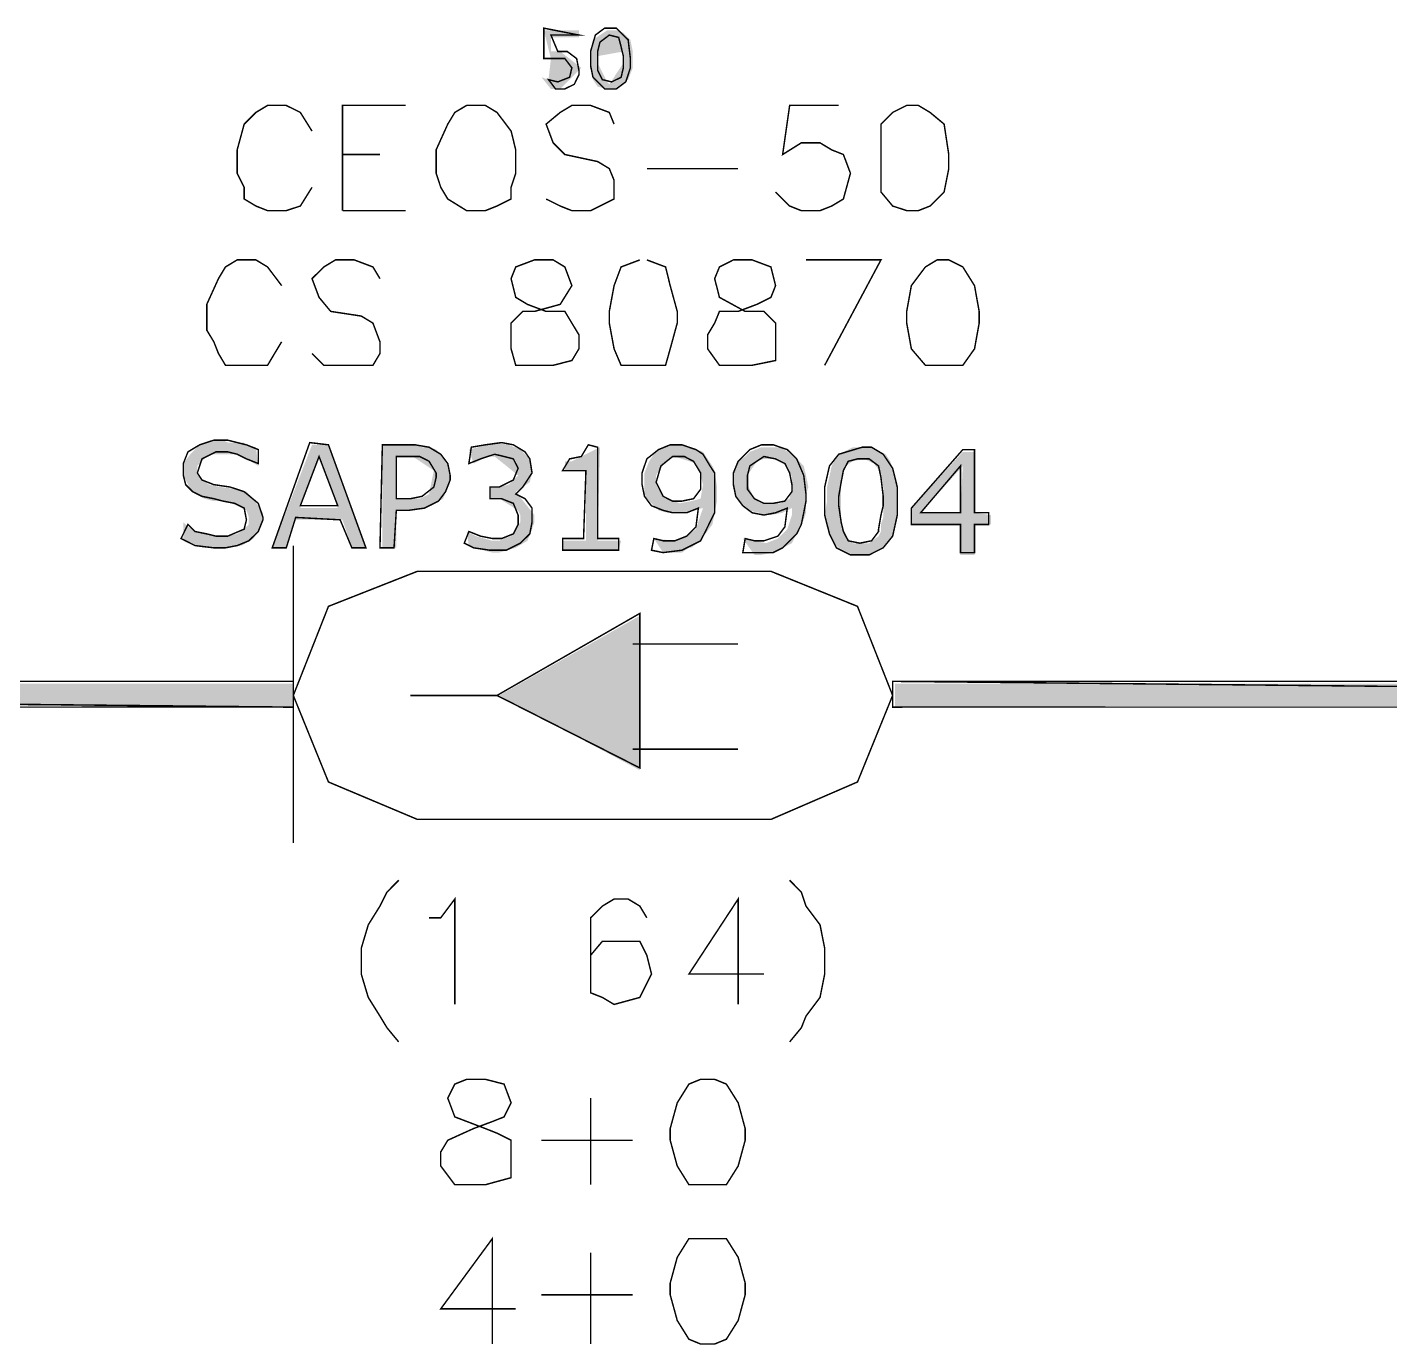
# Model space of a CAD drawing. Header units: millimetres. Extents: x 688550 to 690417, y 7458888 to 7459543.
# Drawn here: x 690000.51 to 690043.63, y 7459310.03 to 7459351.71 of the extents above; entities that cross this region are included whole.
import ezdxf

# ---------------------------------------------------------------- set-up
doc = ezdxf.new("R2010")
doc.units = ezdxf.units.MM
doc.header["$LTSCALE"] = 3
doc.header["$MEASUREMENT"] = 0
doc.layers.add('H', color=7, linetype='Continuous')
doc.layers.add('P', color=7, linetype='Continuous')

msp = doc.modelspace()

# ---------------------------------------------------------------- hatches: boundary and pattern name
at = {"layer": 'H', "linetype": 'Continuous'}
for points in [[(690017.233, 7459349.763), (690017.086, 7459349.763), (690016.787, 7459350.133), (690017.01, 7459350.057), (690017.086, 7459350.725), (690016.863, 7459351.615), (690017.972, 7459351.615), (690017.972, 7459351.393), (690017.086, 7459351.393), (690017.086, 7459350.948), (690017.38, 7459350.948), (690018.047, 7459350.431), (690017.38, 7459349.763), (690017.233, 7459349.763)], [(690018.862, 7459349.763), (690018.934, 7459349.91), (690019.379, 7459350.578), (690019.379, 7459350.801), (690019.379, 7459350.948), (690018.564, 7459350.801), (690018.564, 7459350.578), (690018.64, 7459350.431), (690018.862, 7459349.986), (690018.934, 7459349.91), (690018.862, 7459349.763), (690018.564, 7459349.835), (690018.417, 7459350.057), (690018.341, 7459350.431), (690018.341, 7459350.948), (690018.417, 7459351.317), (690018.862, 7459351.615), (690019.156, 7459351.615), (690019.379, 7459351.54), (690019.601, 7459351.317), (690019.677, 7459350.948), (690019.677, 7459350.431), (690019.53, 7459350.057), (690019.156, 7459349.763), (690018.862, 7459349.763)], [(690006.636, 7459335.244), (690006.489, 7459335.244), (690006.119, 7459335.244), (690005.897, 7459335.315), (690005.599, 7459335.391), (690005.452, 7459335.466), (690005.452, 7459336.059), (690005.599, 7459335.907), (690005.897, 7459335.76), (690006.195, 7459335.685), (690006.489, 7459335.613), (690006.859, 7459335.613), (690007.157, 7459335.685), (690007.379, 7459335.836), (690007.526, 7459335.983), (690007.526, 7459336.206), (690007.451, 7459336.428), (690007.157, 7459336.575), (690006.787, 7459336.722), (690006.418, 7459336.722), (690006.119, 7459336.798), (690005.821, 7459336.945), (690005.674, 7459337.096), (690005.452, 7459337.537), (690005.452, 7459337.911), (690005.674, 7459338.205), (690005.821, 7459338.352), (690005.972, 7459338.503), (690006.418, 7459338.65), (690006.712, 7459338.65), (690006.859, 7459338.574), (690007.157, 7459338.574), (690007.379, 7459338.574), (690007.451, 7459338.503), (690007.749, 7459338.427), (690007.825, 7459337.835), (690007.451, 7459338.058), (690007.304, 7459338.133), (690007.157, 7459338.205), (690006.859, 7459338.205), (690006.565, 7459338.205), (690006.266, 7459338.205), (690006.044, 7459337.982), (690005.897, 7459337.835), (690005.897, 7459337.613), (690005.972, 7459337.466), (690006.266, 7459337.243), (690006.636, 7459337.167), (690007.157, 7459337.096), (690007.451, 7459337.02), (690007.673, 7459336.798), (690007.972, 7459336.353), (690007.972, 7459336.059), (690007.896, 7459335.907), (690007.673, 7459335.538), (690007.304, 7459335.315), (690006.787, 7459335.244), (690006.636, 7459335.244)], [(690011.231, 7459335.244), (690010.786, 7459335.244), (690010.492, 7459336.13), (690010.34, 7459336.5), (690009.748, 7459338.133), (690009.156, 7459336.5), (690010.34, 7459336.5), (690010.492, 7459336.13), (690009.009, 7459336.13), (690008.711, 7459335.244), (690008.266, 7459335.244), (690009.526, 7459338.503), (690010.046, 7459338.503), (690011.231, 7459335.244)], [(690011.752, 7459335.244), (690011.752, 7459338.503), (690012.785, 7459338.503), (690013.007, 7459338.427), (690013.23, 7459338.427), (690013.453, 7459338.352), (690013.6, 7459338.205), (690013.751, 7459338.058), (690013.822, 7459337.911), (690013.898, 7459337.613), (690013.898, 7459337.466), (690013.822, 7459337.167), (690013.675, 7459336.798), (690013.306, 7459336.575), (690012.785, 7459336.428), (690012.193, 7459336.428), (690012.193, 7459336.798), (690012.713, 7459336.798), (690012.936, 7459336.798), (690013.23, 7459336.945), (690013.381, 7459337.688), (690012.713, 7459338.133), (690012.193, 7459338.133), (690012.193, 7459336.798), (690012.193, 7459336.428), (690012.193, 7459335.244), (690011.752, 7459335.244)], [(690015.233, 7459335.093), (690014.935, 7459335.168), (690014.713, 7459335.244), (690014.49, 7459335.315), (690014.419, 7459335.76), (690014.713, 7459335.613), (690015.233, 7459335.466), (690015.452, 7459335.466), (690015.603, 7459335.538), (690015.826, 7459335.613), (690016.12, 7459336.059), (690016.12, 7459336.281), (690016.048, 7459336.428), (690015.452, 7459336.798), (690015.158, 7459336.798), (690015.158, 7459337.167), (690015.452, 7459337.167), (690015.75, 7459337.243), (690016.048, 7459337.537), (690015.305, 7459338.133), (690015.082, 7459338.133), (690014.637, 7459337.911), (690014.49, 7459338.352), (690014.788, 7459338.427), (690015.305, 7459338.574), (690015.75, 7459338.503), (690016.12, 7459338.352), (690016.342, 7459338.133), (690016.489, 7459337.835), (690016.489, 7459337.613), (690016.418, 7459337.319), (690016.195, 7459337.167), (690015.973, 7459337.02), (690016.565, 7459336.281), (690016.565, 7459336.059), (690016.489, 7459335.836), (690016.342, 7459335.466), (690015.973, 7459335.244), (690015.452, 7459335.093), (690015.233, 7459335.093)], [(690019.232, 7459335.168), (690017.455, 7459335.168), (690017.455, 7459335.466), (690018.194, 7459335.466), (690018.194, 7459337.688), (690017.527, 7459337.688), (690017.527, 7459337.982), (690017.749, 7459337.982), (690018.194, 7459338.205), (690018.64, 7459338.427), (690018.564, 7459335.466), (690019.307, 7459335.466), (690019.232, 7459335.168)], [(690020.639, 7459335.093), (690020.345, 7459335.538), (690021.008, 7459335.466), (690021.382, 7459335.613), (690021.676, 7459335.836), (690021.823, 7459336.281), (690021.899, 7459336.5), (690021.823, 7459336.798), (690021.899, 7459337.243), (690021.823, 7459337.537), (690021.676, 7459337.911), (690021.008, 7459338.133), (690020.714, 7459337.982), (690020.416, 7459337.537), (690020.416, 7459337.243), (690020.492, 7459337.096), (690020.639, 7459336.873), (690021.008, 7459336.722), (690021.16, 7459336.651), (690021.529, 7459336.722), (690021.823, 7459336.798), (690021.899, 7459336.5), (690021.529, 7459336.428), (690021.382, 7459336.353), (690021.16, 7459336.353), (690021.008, 7459336.353), (690020.786, 7459336.353), (690020.492, 7459336.428), (690020.122, 7459336.798), (690020.047, 7459336.945), (690020.047, 7459337.167), (690020.047, 7459337.613), (690020.194, 7459337.982), (690020.345, 7459338.205), (690020.492, 7459338.352), (690020.937, 7459338.503), (690021.231, 7459338.503), (690021.529, 7459338.427), (690021.899, 7459338.28), (690022.046, 7459338.058), (690022.197, 7459337.835), (690022.268, 7459337.688), (690022.344, 7459337.167), (690022.344, 7459336.722), (690022.268, 7459336.353), (690022.197, 7459335.983), (690021.974, 7459335.685), (690021.823, 7459335.466), (690021.529, 7459335.244), (690021.454, 7459335.244), (690021.231, 7459335.093), (690020.861, 7459335.093), (690020.639, 7459335.093)], [(690023.528, 7459335.021), (690023.159, 7459335.538), (690023.898, 7459335.391), (690024.268, 7459335.538), (690024.419, 7459335.685), (690024.566, 7459335.836), (690024.713, 7459336.281), (690024.713, 7459336.5), (690024.641, 7459336.798), (690024.713, 7459337.167), (690024.713, 7459337.466), (690024.641, 7459337.688), (690024.566, 7459337.835), (690024.121, 7459338.058), (690023.827, 7459338.058), (690023.604, 7459337.982), (690023.306, 7459337.537), (690023.306, 7459337.243), (690023.381, 7459337.096), (690023.528, 7459336.798), (690023.604, 7459336.722), (690023.974, 7459336.651), (690024.049, 7459336.651), (690024.343, 7459336.651), (690024.641, 7459336.798), (690024.713, 7459336.5), (690024.419, 7459336.353), (690024.049, 7459336.281), (690023.827, 7459336.281), (690023.675, 7459336.353), (690023.306, 7459336.428), (690023.012, 7459336.722), (690022.861, 7459337.167), (690022.861, 7459337.537), (690023.012, 7459337.982), (690023.234, 7459338.133), (690023.381, 7459338.28), (690023.751, 7459338.427), (690024.121, 7459338.427), (690024.343, 7459338.427), (690024.713, 7459338.205), (690025.087, 7459337.835), (690025.158, 7459337.537), (690025.234, 7459337.167), (690025.158, 7459336.945), (690025.158, 7459336.722), (690025.158, 7459336.353), (690025.087, 7459336.13), (690025.011, 7459335.983), (690024.864, 7459335.685), (690024.788, 7459335.538), (690024.713, 7459335.391), (690024.419, 7459335.244), (690024.268, 7459335.168), (690024.121, 7459335.093), (690023.751, 7459335.021), (690023.528, 7459335.021)], [(690027.157, 7459335.021), (690026.935, 7459335.021), (690026.788, 7459335.391), (690027.01, 7459335.391), (690027.157, 7459335.391), (690027.455, 7459335.613), (690027.531, 7459335.76), (690027.531, 7459335.983), (690027.602, 7459336.206), (690027.602, 7459336.5), (690027.602, 7459336.722), (690027.602, 7459336.873), (690027.602, 7459337.167), (690027.531, 7459337.613), (690027.308, 7459337.911), (690027.01, 7459338.058), (690026.641, 7459337.982), (690026.418, 7459337.835), (690026.271, 7459337.466), (690026.271, 7459337.167), (690026.271, 7459336.873), (690026.271, 7459336.281), (690026.271, 7459336.059), (690026.342, 7459335.836), (690026.494, 7459335.538), (690026.641, 7459335.391), (690026.788, 7459335.391), (690026.935, 7459335.021), (690026.641, 7459335.021), (690026.195, 7459335.244), (690026.048, 7459335.391), (690025.901, 7459335.685), (690025.75, 7459336.281), (690025.826, 7459336.722), (690025.826, 7459337.167), (690025.973, 7459337.835), (690026.048, 7459337.982), (690026.195, 7459338.205), (690026.641, 7459338.427), (690027.233, 7459338.427), (690027.678, 7459338.205), (690027.825, 7459337.982), (690027.901, 7459337.76), (690028.048, 7459337.167), (690028.048, 7459336.722), (690028.048, 7459336.281), (690027.901, 7459335.613), (690027.754, 7459335.391), (690027.602, 7459335.244), (690027.157, 7459335.021)], [(690030.047, 7459335.021), (690030.047, 7459335.983), (690028.493, 7459335.983), (690028.493, 7459336.5), (690028.787, 7459336.353), (690030.047, 7459336.353), (690030.122, 7459337.835), (690028.787, 7459336.353), (690028.493, 7459336.5), (690030.122, 7459338.28), (690030.492, 7459338.28), (690030.492, 7459336.353), (690031.013, 7459336.281), (690031.013, 7459335.983), (690030.492, 7459335.983), (690030.492, 7459335.021), (690030.047, 7459335.021)], [(690019.9, 7459328.205), (690015.452, 7459330.573), (690019.9, 7459333.093), (690019.9, 7459328.205)], [(690008.933, 7459330.204), (689928.037, 7459330.947), (690008.933, 7459330.947), (690008.933, 7459330.204)], [(689928.037, 7459330.204), (689928.037, 7459330.947), (690008.933, 7459330.204), (689928.037, 7459330.204)], [(690108.872, 7459330.204), (690027.972, 7459330.947), (690108.872, 7459330.947), (690108.872, 7459330.204)], [(690027.972, 7459330.204), (690027.972, 7459330.947), (690108.872, 7459330.204), (690027.972, 7459330.204)]]:
    msp.add_hatch(color=256, dxfattribs=at).paths.add_polyline_path(points)

# ---------------------------------------------------------------- linework, layer by layer
at = {"layer": 'P', "const_width": 0.0462}
for points in [[(690017.972, 7459350.355), (690017.9, 7459350.725), (690017.602, 7459350.948), (690017.304, 7459350.948), (690017.086, 7459351.468), (690017.972, 7459351.468), (690016.863, 7459351.687), (690016.863, 7459350.725), (690017.157, 7459350.725), (690017.527, 7459350.725), (690017.749, 7459350.431), (690017.678, 7459350.133), (690017.304, 7459349.986), (690017.01, 7459350.057), (690017.233, 7459349.763), (690017.527, 7459349.763), (690017.825, 7459349.91), (690017.972, 7459350.208), (690017.972, 7459350.355), (690017.972, 7459350.355)], [(690019.601, 7459350.725), (690019.53, 7459351.317), (690019.156, 7459351.687), (690018.787, 7459351.687), (690018.493, 7459351.468), (690018.341, 7459350.948), (690018.341, 7459350.502), (690018.417, 7459350.133), (690018.787, 7459349.763), (690019.156, 7459349.763), (690019.454, 7459349.986), (690019.601, 7459350.431), (690019.601, 7459350.725), (690019.601, 7459350.725)], [(690019.307, 7459350.133), (690019.009, 7459349.986), (690018.715, 7459350.057), (690018.564, 7459350.355), (690018.564, 7459350.654), (690018.564, 7459350.948), (690018.64, 7459351.246), (690018.934, 7459351.468), (690019.232, 7459351.393), (690019.307, 7459351.095), (690019.379, 7459350.801), (690019.379, 7459350.431), (690019.307, 7459350.133), (690019.307, 7459350.133)], [(690009.526, 7459348.428), (690009.156, 7459349.02), (690008.711, 7459349.242), (690008.119, 7459349.242), (690007.749, 7459349.02), (690007.379, 7459348.65), (690007.157, 7459347.835), (690007.157, 7459347.096), (690007.379, 7459346.651), (690007.379, 7459346.281), (690007.749, 7459346.059), (690008.119, 7459345.912), (690008.711, 7459345.912), (690009.156, 7459346.059), (690009.526, 7459346.651)], [(690010.492, 7459345.912), (690010.492, 7459349.242), (690012.491, 7459349.242)], [(690014.419, 7459349.242), (690014.045, 7459349.02), (690013.822, 7459348.65), (690013.453, 7459347.835), (690013.453, 7459347.096), (690013.6, 7459346.651), (690013.822, 7459346.281), (690014.419, 7459345.912), (690015.011, 7459345.912), (690015.38, 7459346.059), (690015.826, 7459346.281), (690015.826, 7459346.651), (690015.973, 7459347.096), (690015.973, 7459347.835), (690015.826, 7459348.428), (690015.38, 7459349.02), (690015.011, 7459349.242), (690014.419, 7459349.242)], [(690019.085, 7459348.65), (690018.934, 7459349.02), (690018.341, 7459349.242), (690017.749, 7459349.242), (690017.38, 7459349.02), (690016.934, 7459348.65), (690017.157, 7459348.058), (690017.527, 7459347.688), (690018.564, 7459347.466), (690018.934, 7459347.243), (690019.085, 7459346.874), (690019.085, 7459346.281), (690018.341, 7459345.912), (690017.749, 7459345.912), (690017.38, 7459346.059), (690016.934, 7459346.281)], [(690026.195, 7459349.242), (690024.641, 7459349.242), (690024.419, 7459347.688), (690025.011, 7459348.058), (690025.603, 7459348.058), (690025.973, 7459347.835), (690026.342, 7459347.688), (690026.565, 7459347.096), (690026.342, 7459346.281), (690025.973, 7459346.059), (690025.603, 7459345.912), (690025.011, 7459345.912), (690024.641, 7459346.059), (690024.196, 7459346.504)], [(690028.346, 7459349.242), (690027.901, 7459349.02), (690027.531, 7459348.65), (690027.531, 7459347.688), (690027.531, 7459347.243), (690027.531, 7459346.504), (690027.901, 7459346.059), (690028.346, 7459345.912), (690028.715, 7459345.912), (690029.085, 7459346.059), (690029.53, 7459346.504), (690029.677, 7459347.243), (690029.677, 7459347.688), (690029.53, 7459348.65), (690029.085, 7459349.02), (690028.715, 7459349.242), (690028.346, 7459349.242)], [(690010.492, 7459347.688), (690011.676, 7459347.688)], [(690020.122, 7459347.243), (690023.012, 7459347.243)], [(690010.492, 7459345.912), (690012.491, 7459345.912)], [(690008.564, 7459343.539), (690008.119, 7459344.131), (690007.749, 7459344.354), (690007.157, 7459344.354), (690006.787, 7459344.131), (690006.565, 7459343.761), (690006.195, 7459342.947), (690006.195, 7459342.132), (690006.418, 7459341.762), (690006.565, 7459341.393), (690006.787, 7459341.019), (690007.157, 7459341.019), (690007.749, 7459341.019), (690008.119, 7459341.019), (690008.341, 7459341.393), (690008.564, 7459341.762)], [(690011.676, 7459343.761), (690011.453, 7459344.131), (690010.861, 7459344.354), (690010.269, 7459344.354), (690009.899, 7459344.131), (690009.526, 7459343.761), (690009.748, 7459343.169), (690010.118, 7459342.724), (690011.084, 7459342.577), (690011.453, 7459342.354), (690011.676, 7459341.762), (690011.676, 7459341.393), (690011.453, 7459341.019), (690010.861, 7459341.019), (690010.269, 7459341.019), (690009.899, 7459341.019), (690009.526, 7459341.393)], [(690016.565, 7459344.354), (690015.973, 7459344.131), (690015.826, 7459343.761), (690015.973, 7459343.169), (690016.342, 7459342.947), (690016.934, 7459342.724), (690017.527, 7459342.724), (690017.749, 7459342.354), (690017.972, 7459341.985), (690017.972, 7459341.54), (690017.749, 7459341.17), (690017.157, 7459341.019), (690016.565, 7459341.019), (690015.973, 7459341.019), (690015.826, 7459341.54), (690015.826, 7459341.985), (690015.826, 7459342.354), (690016.195, 7459342.724), (690016.565, 7459342.724), (690017.38, 7459342.947), (690017.749, 7459343.539), (690017.527, 7459344.131), (690017.157, 7459344.354), (690016.565, 7459344.354)], [(690019.9, 7459344.354), (690019.307, 7459344.131), (690019.085, 7459343.539), (690018.934, 7459342.724), (690018.934, 7459342.354), (690019.085, 7459341.54), (690019.307, 7459341.019), (690019.9, 7459341.019), (690020.714, 7459341.019), (690020.861, 7459341.54), (690021.084, 7459342.354), (690021.084, 7459342.724), (690020.861, 7459343.539), (690020.714, 7459344.131), (690020.122, 7459344.354)], [(690022.861, 7459344.354), (690022.42, 7459344.131), (690022.268, 7459343.761), (690022.42, 7459343.169), (690023.234, 7459342.724), (690023.827, 7459342.724), (690024.196, 7459342.354), (690024.196, 7459341.985), (690024.196, 7459341.54), (690024.196, 7459341.17), (690023.453, 7459341.019), (690022.861, 7459341.019), (690022.42, 7459341.019), (690022.046, 7459341.54), (690022.046, 7459341.985), (690022.268, 7459342.354), (690022.42, 7459342.724), (690023.012, 7459342.724), (690023.604, 7459342.947), (690024.049, 7459343.169), (690024.196, 7459343.539), (690024.049, 7459344.131), (690023.453, 7459344.354), (690022.861, 7459344.354)], [(690025.158, 7459344.354), (690027.531, 7459344.354), (690025.75, 7459341.019)], [(690029.308, 7459344.354), (690028.938, 7459344.131), (690028.493, 7459343.539), (690028.346, 7459342.724), (690028.346, 7459342.354), (690028.493, 7459341.54), (690028.938, 7459341.019), (690029.308, 7459341.019), (690029.677, 7459341.019), (690030.122, 7459341.019), (690030.492, 7459341.54), (690030.639, 7459342.354), (690030.639, 7459342.724), (690030.492, 7459343.539), (690030.122, 7459344.131), (690029.677, 7459344.354), (690029.308, 7459344.354)], [(690007.972, 7459336.206), (690007.825, 7459336.651), (690007.379, 7459337.02), (690006.934, 7459337.167), (690006.418, 7459337.243), (690006.044, 7459337.39), (690005.897, 7459337.613), (690006.044, 7459338.058), (690006.489, 7459338.28), (690006.859, 7459338.28), (690007.157, 7459338.205), (690007.451, 7459338.058), (690007.825, 7459337.911), (690007.825, 7459338.352), (690007.451, 7459338.503), (690007.157, 7459338.574), (690006.859, 7459338.65), (690006.418, 7459338.65), (690005.972, 7459338.503), (690005.599, 7459338.28), (690005.452, 7459337.911), (690005.452, 7459337.537), (690005.527, 7459337.243), (690005.75, 7459337.02), (690006.044, 7459336.873), (690006.418, 7459336.798), (690006.712, 7459336.722), (690007.081, 7459336.651), (690007.379, 7459336.5), (690007.451, 7459336.13), (690007.379, 7459335.836), (690006.859, 7459335.613), (690006.489, 7459335.613), (690006.195, 7459335.685), (690005.821, 7459335.76), (690005.599, 7459335.983), (690005.38, 7459335.538), (690005.821, 7459335.315), (690006.418, 7459335.244), (690006.787, 7459335.244), (690007.157, 7459335.315), (690007.526, 7459335.466), (690007.825, 7459335.76), (690007.972, 7459336.13), (690007.972, 7459336.206), (690007.972, 7459336.206)], [(690011.231, 7459335.244), (690010.046, 7459338.503), (690009.454, 7459338.574), (690008.266, 7459335.244), (690008.711, 7459335.244), (690009.009, 7459336.206), (690010.416, 7459336.13), (690010.786, 7459335.244), (690011.231, 7459335.244), (690011.231, 7459335.244)], [(690013.898, 7459337.537), (690013.822, 7459337.911), (690013.6, 7459338.205), (690013.23, 7459338.427), (690012.785, 7459338.503), (690011.752, 7459338.503), (690011.676, 7459335.244), (690012.121, 7459335.244), (690012.193, 7459336.428), (690012.566, 7459336.428), (690013.083, 7459336.5), (690013.528, 7459336.722), (690013.751, 7459337.02), (690013.898, 7459337.39), (690013.898, 7459337.537), (690013.898, 7459337.537)], [(690016.267, 7459336.798), (690015.973, 7459336.945), (690016.195, 7459337.167), (690016.489, 7459337.613), (690016.418, 7459338.058), (690016.267, 7459338.28), (690015.897, 7459338.503), (690015.527, 7459338.574), (690015.011, 7459338.503), (690014.566, 7459338.427), (690014.49, 7459337.911), (690014.86, 7459338.058), (690015.305, 7459338.205), (690015.603, 7459338.133), (690015.897, 7459338.058), (690016.048, 7459337.76), (690015.897, 7459337.39), (690015.452, 7459337.167), (690015.158, 7459337.167), (690015.158, 7459336.798), (690015.527, 7459336.798), (690015.897, 7459336.651), (690016.048, 7459336.281), (690016.048, 7459335.983), (690015.897, 7459335.685), (690015.527, 7459335.538), (690015.233, 7459335.538), (690014.86, 7459335.613), (690014.49, 7459335.76), (690014.343, 7459335.391), (690014.637, 7459335.244), (690015.158, 7459335.168), (690015.674, 7459335.168), (690016.12, 7459335.391), (690016.418, 7459335.685), (690016.489, 7459336.059), (690016.489, 7459336.5), (690016.267, 7459336.798), (690016.267, 7459336.798)], [(690019.232, 7459335.168), (690019.232, 7459335.538), (690018.564, 7459335.538), (690018.564, 7459338.427), (690018.27, 7459338.503), (690018.047, 7459338.133), (690017.678, 7459338.058), (690017.455, 7459337.688), (690018.194, 7459337.688), (690018.119, 7459335.538), (690017.455, 7459335.538), (690017.455, 7459335.168), (690019.232, 7459335.168), (690019.232, 7459335.168)], [(690022.268, 7459336.945), (690022.268, 7459337.613), (690022.121, 7459337.835), (690021.899, 7459338.205), (690021.676, 7459338.352), (690021.231, 7459338.503), (690020.861, 7459338.503), (690020.492, 7459338.352), (690020.122, 7459338.058), (690019.971, 7459337.613), (690019.971, 7459337.243), (690020.047, 7459336.873), (690020.269, 7459336.575), (690020.639, 7459336.428), (690020.937, 7459336.353), (690021.382, 7459336.353), (690021.752, 7459336.5), (690021.676, 7459335.907), (690021.382, 7459335.613), (690021.008, 7459335.466), (690020.639, 7459335.466), (690020.345, 7459335.538), (690020.269, 7459335.168), (690020.639, 7459335.093), (690021.231, 7459335.168), (690021.529, 7459335.315), (690021.823, 7459335.466), (690021.974, 7459335.76), (690022.121, 7459336.059), (690022.268, 7459336.353), (690022.268, 7459336.798), (690022.268, 7459336.945), (690022.268, 7459336.945)], [(690025.158, 7459336.945), (690025.087, 7459337.537), (690024.864, 7459338.058), (690024.566, 7459338.352), (690024.121, 7459338.503), (690023.751, 7459338.503), (690023.381, 7459338.352), (690023.012, 7459337.982), (690022.861, 7459337.613), (690022.861, 7459337.243), (690022.936, 7459336.873), (690023.159, 7459336.575), (690023.453, 7459336.353), (690023.827, 7459336.281), (690024.196, 7459336.353), (690024.566, 7459336.5), (690024.49, 7459335.907), (690024.268, 7459335.613), (690023.827, 7459335.466), (690023.528, 7459335.466), (690023.234, 7459335.538), (690023.159, 7459335.093), (690023.453, 7459335.093), (690024.121, 7459335.093), (690024.419, 7459335.244), (690024.641, 7459335.466), (690024.864, 7459335.685), (690025.011, 7459335.983), (690025.087, 7459336.353), (690025.158, 7459336.722), (690025.158, 7459336.945), (690025.158, 7459336.945)], [(690028.048, 7459336.722), (690028.048, 7459337.167), (690027.901, 7459337.76), (690027.602, 7459338.205), (690027.233, 7459338.427), (690026.935, 7459338.427), (690026.195, 7459338.205), (690025.901, 7459337.835), (690025.75, 7459337.167), (690025.75, 7459336.722), (690025.75, 7459336.281), (690025.901, 7459335.685), (690026.12, 7459335.244), (690026.565, 7459335.021), (690027.157, 7459335.021), (690027.602, 7459335.244), (690027.901, 7459335.613), (690028.048, 7459336.281), (690028.048, 7459336.722), (690028.048, 7459336.722)], [(690030.937, 7459335.983), (690030.937, 7459336.353), (690030.492, 7459336.353), (690030.492, 7459338.352), (690030.122, 7459338.352), (690028.493, 7459336.5), (690028.493, 7459335.983), (690030.047, 7459335.983), (690030.047, 7459335.093), (690030.492, 7459335.093), (690030.492, 7459335.983), (690030.937, 7459335.983), (690030.937, 7459335.983)], [(690010.34, 7459336.575), (690009.156, 7459336.575), (690009.748, 7459338.133), (690010.34, 7459336.575), (690010.34, 7459336.575)], [(690013.453, 7459337.466), (690013.381, 7459337.167), (690013.007, 7459336.873), (690012.638, 7459336.798), (690012.193, 7459336.798), (690012.193, 7459338.133), (690012.638, 7459338.133), (690012.936, 7459338.133), (690013.23, 7459337.982), (690013.453, 7459337.613), (690013.453, 7459337.466), (690013.453, 7459337.466)], [(690021.823, 7459337.096), (690021.601, 7459336.798), (690021.231, 7459336.722), (690020.937, 7459336.722), (690020.639, 7459336.873), (690020.416, 7459337.319), (690020.567, 7459337.835), (690020.937, 7459338.133), (690021.307, 7459338.133), (690021.601, 7459337.982), (690021.823, 7459337.613), (690021.823, 7459337.243), (690021.823, 7459337.096), (690021.823, 7459337.096)], [(690024.713, 7459337.02), (690024.49, 7459336.722), (690024.121, 7459336.651), (690023.827, 7459336.651), (690023.528, 7459336.798), (690023.306, 7459337.096), (690023.306, 7459337.537), (690023.381, 7459337.835), (690023.827, 7459338.133), (690024.196, 7459338.058), (690024.49, 7459337.911), (690024.641, 7459337.613), (690024.713, 7459337.243), (690024.713, 7459337.02), (690024.713, 7459337.02)], [(690027.455, 7459335.76), (690027.233, 7459335.466), (690026.863, 7459335.391), (690026.494, 7459335.466), (690026.342, 7459335.76), (690026.271, 7459336.059), (690026.195, 7459336.575), (690026.195, 7459336.873), (690026.271, 7459337.319), (690026.342, 7459337.688), (690026.494, 7459337.982), (690026.788, 7459338.058), (690027.157, 7459338.058), (690027.455, 7459337.835), (690027.531, 7459337.466), (690027.602, 7459336.873), (690027.602, 7459336.575), (690027.531, 7459336.281), (690027.455, 7459335.836), (690027.455, 7459335.76), (690027.455, 7459335.76)], [(690030.047, 7459336.353), (690028.787, 7459336.353), (690030.047, 7459337.835), (690030.047, 7459336.353), (690030.047, 7459336.353)], [(690008.933, 7459325.907), (690008.933, 7459335.315)], [(690012.86, 7459334.5), (690010.046, 7459333.392), (690008.933, 7459330.573), (690010.046, 7459327.835), (690012.86, 7459326.651)], [(690012.86, 7459334.5), (690024.049, 7459334.5)], [(690024.049, 7459326.651), (690026.788, 7459327.835), (690027.901, 7459330.573), (690026.788, 7459333.392), (690024.049, 7459334.5)], [(690019.9, 7459328.28), (690019.9, 7459333.169), (690015.38, 7459330.573), (690019.9, 7459328.28), (690019.9, 7459328.28)], [(690019.677, 7459332.203), (690023.012, 7459332.203)], [(690008.933, 7459330.204), (690008.933, 7459331.019), (689928.037, 7459331.019), (690008.933, 7459330.204), (690008.933, 7459330.204)], [(690008.933, 7459330.204), (689928.037, 7459331.019), (689928.037, 7459330.204), (690008.933, 7459330.204), (690008.933, 7459330.204)], [(690108.872, 7459330.204), (690108.872, 7459331.019), (690027.901, 7459331.019), (690108.872, 7459330.204), (690108.872, 7459330.204)], [(690108.872, 7459330.204), (690027.901, 7459331.019), (690027.901, 7459330.204), (690108.872, 7459330.204), (690108.872, 7459330.204)], [(690015.38, 7459330.573), (690012.638, 7459330.573)], [(690019.677, 7459328.872), (690023.012, 7459328.872)], [(690024.049, 7459326.651), (690012.86, 7459326.651)], [(690012.268, 7459324.723), (690011.899, 7459324.353), (690011.676, 7459323.908), (690011.306, 7459323.316), (690011.084, 7459322.572), (690011.084, 7459321.758), (690011.306, 7459321.018), (690011.676, 7459320.426), (690011.899, 7459320.057), (690012.268, 7459319.611)], [(690024.641, 7459324.723), (690025.011, 7459324.353), (690025.158, 7459323.908), (690025.603, 7459323.316), (690025.75, 7459322.572), (690025.75, 7459321.758), (690025.603, 7459321.018), (690025.158, 7459320.426), (690025.011, 7459320.057), (690024.641, 7459319.611)], [(690013.23, 7459323.538), (690013.6, 7459323.538), (690014.045, 7459324.131), (690014.045, 7459320.796)], [(690020.122, 7459323.538), (690019.9, 7459323.908), (690019.53, 7459324.131), (690019.085, 7459324.131), (690018.715, 7459323.908), (690018.341, 7459323.538), (690018.341, 7459322.795), (690018.341, 7459321.758), (690018.341, 7459321.165), (690018.715, 7459321.018), (690019.085, 7459320.796), (690019.9, 7459321.018), (690020.269, 7459321.758), (690020.122, 7459322.35), (690019.9, 7459322.795), (690019.307, 7459322.795), (690018.715, 7459322.795), (690018.341, 7459322.35), (690018.341, 7459321.758)], [(690023.012, 7459320.796), (690023.012, 7459324.131), (690021.454, 7459321.758), (690023.827, 7459321.758)], [(690014.419, 7459318.427), (690014.045, 7459318.276), (690013.822, 7459317.831), (690014.045, 7459317.238), (690015.011, 7459316.869), (690015.38, 7459316.722), (690015.826, 7459316.499), (690015.826, 7459316.13), (690015.826, 7459315.684), (690015.826, 7459315.315), (690015.011, 7459315.092), (690014.419, 7459315.092), (690014.045, 7459315.092), (690013.6, 7459315.684), (690013.6, 7459316.13), (690013.822, 7459316.499), (690014.637, 7459316.869), (690015.233, 7459317.091), (690015.603, 7459317.238), (690015.826, 7459317.684), (690015.603, 7459318.276), (690015.011, 7459318.427), (690014.419, 7459318.427)], [(690021.823, 7459318.427), (690021.454, 7459318.276), (690021.084, 7459317.684), (690020.861, 7459316.869), (690020.861, 7459316.499), (690021.084, 7459315.684), (690021.454, 7459315.092), (690021.823, 7459315.092), (690022.268, 7459315.092), (690022.638, 7459315.092), (690023.012, 7459315.684), (690023.234, 7459316.499), (690023.234, 7459316.869), (690023.012, 7459317.684), (690022.638, 7459318.276), (690022.268, 7459318.427), (690021.823, 7459318.427)], [(690018.341, 7459317.831), (690018.341, 7459315.092)], [(690016.787, 7459316.499), (690019.677, 7459316.499)], [(690015.233, 7459310.052), (690015.233, 7459313.387), (690013.6, 7459311.165), (690015.973, 7459311.165)], [(690021.823, 7459313.387), (690021.454, 7459313.387), (690021.084, 7459312.795), (690020.861, 7459311.98), (690020.861, 7459311.61), (690021.084, 7459310.796), (690021.454, 7459310.203), (690021.823, 7459310.052), (690022.268, 7459310.052), (690022.638, 7459310.203), (690023.012, 7459310.796), (690023.234, 7459311.61), (690023.234, 7459311.98), (690023.012, 7459312.795), (690022.638, 7459313.387), (690022.268, 7459313.387), (690021.823, 7459313.387)], [(690018.341, 7459312.942), (690018.341, 7459310.052)], [(690016.787, 7459311.61), (690019.677, 7459311.61)]]:
    msp.add_lwpolyline(points, dxfattribs=at)

doc.saveas('drawing.dxf')
